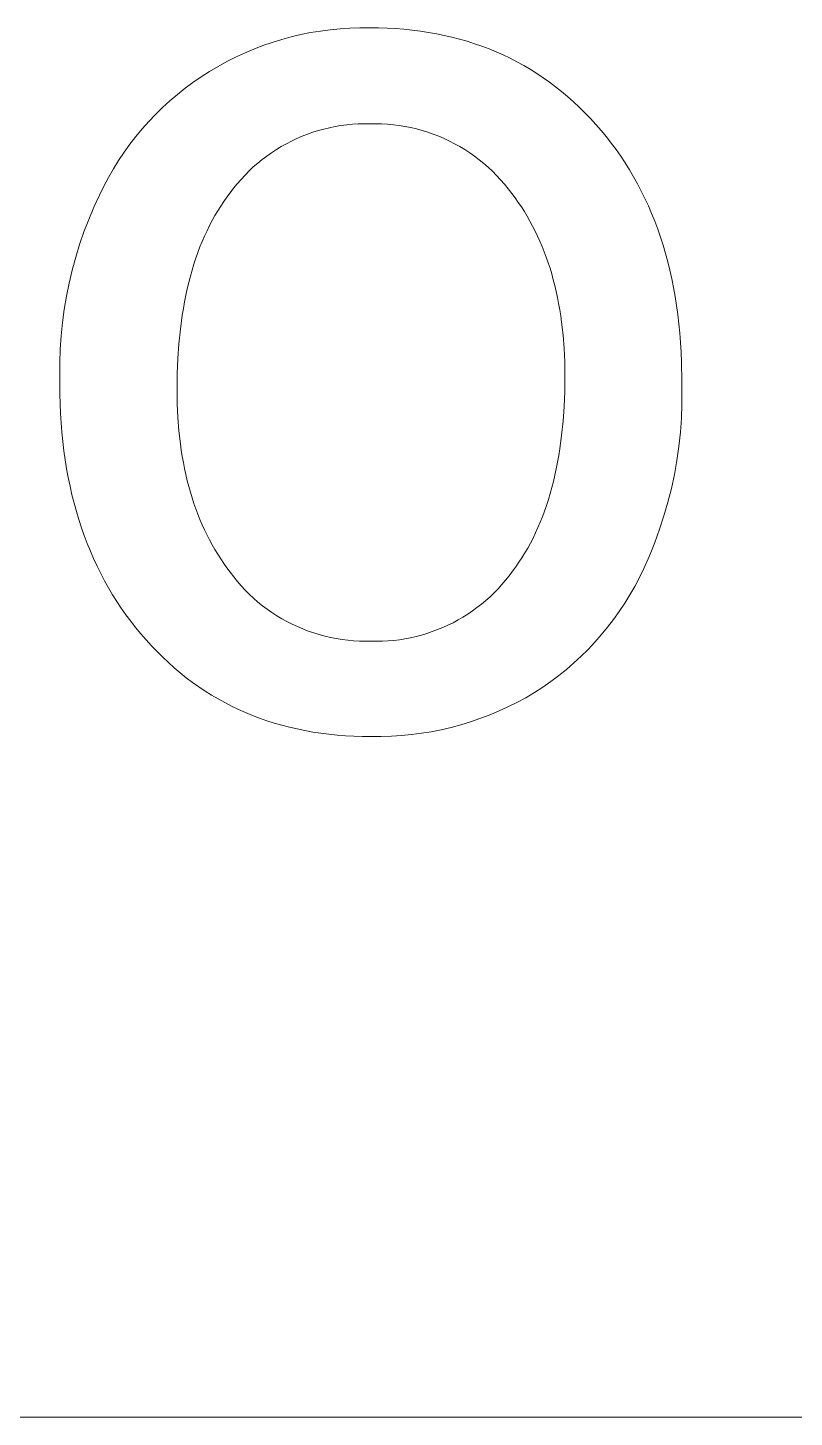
# Model space of a CAD drawing. Header units: millimetres. Extents: x -2542 to 6192, y -257 to 5845.
# Drawn here: x 3540.5 to 3609.4, y 231.7 to 356.6 of the extents above; entities that cross this region are included whole.
import ezdxf

# ---------------------------------------------------------------- set-up
doc = ezdxf.new("R2010")
doc.units = ezdxf.units.MM
doc.header["$MEASUREMENT"] = 0
doc.layers.add('Domyślny', color=7, linetype='Continuous', true_color=0x000000)

msp = doc.modelspace()

# ---------------------------------------------------------------- linework, layer by layer
at = {"layer": 'Domyślny', "color": 18, "lineweight": 15, "true_color": 0x000000}
for p, q in [((3565.05, 355.95), (3565.92, 356.13)), ((3565.92, 356.13), (3566.8, 356.27)), ((3566.8, 356.27), (3567.69, 356.39)), ((3567.69, 356.39), (3568.57, 356.48)), ((3568.57, 356.48), (3569.46, 356.54)), ((3569.46, 356.54), (3570.35, 356.56)), ((3570.35, 356.56), (3571.25, 356.56)), ((3571.25, 356.56), (3572.03, 356.55)), ((3572.03, 356.55), (3572.8, 356.53)), ((3572.8, 356.53), (3573.56, 356.49)), ((3573.56, 356.49), (3574.31, 356.43)), ((3574.31, 356.43), (3575.06, 356.35)), ((3575.06, 356.35), (3575.79, 356.26)), ((3575.79, 356.26), (3576.51, 356.15)), ((3576.51, 356.15), (3577.23, 356.02)), ((3577.23, 356.02), (3577.93, 355.88)), ((3560.8, 354.64), (3561.63, 354.96)), ((3561.63, 354.96), (3562.47, 355.25)), ((3562.47, 355.25), (3563.32, 355.51)), ((3563.32, 355.51), (3564.18, 355.74)), ((3564.18, 355.74), (3565.05, 355.95)), ((3577.93, 355.88), (3578.63, 355.72)), ((3578.63, 355.72), (3579.32, 355.54)), ((3579.32, 355.54), (3579.99, 355.35)), ((3579.99, 355.35), (3580.66, 355.13)), ((3580.66, 355.13), (3581.32, 354.9)), ((3581.32, 354.9), (3581.97, 354.66)), ((3557.59, 353.09), (3558.37, 353.52)), ((3558.37, 353.52), (3559.17, 353.92)), ((3559.17, 353.92), (3559.98, 354.29)), ((3559.98, 354.29), (3560.8, 354.64)), ((3581.97, 354.66), (3582.61, 354.4)), ((3582.61, 354.4), (3583.24, 354.12)), ((3583.24, 354.12), (3583.86, 353.82)), ((3583.86, 353.82), (3584.47, 353.51)), ((3584.47, 353.51), (3585.08, 353.17)), ((3556.07, 352.16), (3556.82, 352.64)), ((3556.82, 352.64), (3557.59, 353.09)), ((3585.08, 353.17), (3585.67, 352.83)), ((3585.67, 352.83), (3586.25, 352.46)), ((3586.25, 352.46), (3586.83, 352.08)), ((3553.94, 350.57), (3554.63, 351.13)), ((3554.63, 351.13), (3555.34, 351.65)), ((3555.34, 351.65), (3556.07, 352.16)), ((3586.83, 352.08), (3587.39, 351.68)), ((3587.39, 351.68), (3587.95, 351.26)), ((3587.95, 351.26), (3588.49, 350.83)), ((3552.61, 349.4), (3553.26, 350)), ((3553.26, 350), (3553.94, 350.57)), ((3588.49, 350.83), (3589.03, 350.38)), ((3589.03, 350.38), (3589.56, 349.91)), ((3589.56, 349.91), (3590.08, 349.43)), ((3551.36, 348.13), (3551.97, 348.78)), ((3551.97, 348.78), (3552.61, 349.4)), ((3590.08, 349.43), (3590.59, 348.92)), ((3590.59, 348.92), (3591.09, 348.4)), ((3550.2, 346.79), (3550.77, 347.47)), ((3550.77, 347.47), (3551.36, 348.13)), ((3566.62, 347.32), (3566.12, 347.17)), ((3567.12, 347.46), (3566.62, 347.32)), ((3567.63, 347.58), (3567.12, 347.46)), ((3568.14, 347.68), (3567.63, 347.58)), ((3568.65, 347.77), (3568.14, 347.68)), ((3569.17, 347.84), (3568.65, 347.77)), ((3569.69, 347.89), (3569.17, 347.84)), ((3570.21, 347.92), (3569.69, 347.89)), ((3570.73, 347.93), (3570.21, 347.92)), ((3571.25, 347.93), (3570.73, 347.93)), ((3571.77, 347.93), (3571.25, 347.93)), ((3572.3, 347.92), (3571.77, 347.93)), ((3572.83, 347.89), (3572.3, 347.92)), ((3573.36, 347.84), (3572.83, 347.89)), ((3573.88, 347.77), (3573.36, 347.84)), ((3574.4, 347.69), (3573.88, 347.77)), ((3574.92, 347.59), (3574.4, 347.69)), ((3575.43, 347.47), (3574.92, 347.59)), ((3575.94, 347.33), (3575.43, 347.47)), ((3576.45, 347.17), (3575.94, 347.33)), ((3591.09, 348.4), (3591.58, 347.87)), ((3591.58, 347.87), (3592.05, 347.32)), ((3592.05, 347.32), (3592.52, 346.76)), ((3549.14, 345.37), (3549.66, 346.09)), ((3549.66, 346.09), (3550.2, 346.79)), ((3563.74, 346.14), (3563.28, 345.89)), ((3564.2, 346.38), (3563.74, 346.14)), ((3564.67, 346.6), (3564.2, 346.38)), ((3565.15, 346.81), (3564.67, 346.6)), ((3565.63, 347), (3565.15, 346.81)), ((3566.12, 347.17), (3565.63, 347)), ((3576.95, 347), (3576.45, 347.17)), ((3577.44, 346.81), (3576.95, 347)), ((3577.92, 346.6), (3577.44, 346.81)), ((3578.4, 346.38), (3577.92, 346.6)), ((3578.87, 346.14), (3578.4, 346.38)), ((3579.33, 345.88), (3578.87, 346.14)), ((3592.52, 346.76), (3592.96, 346.19)), ((3592.96, 346.19), (3593.39, 345.61)), ((3548.65, 344.63), (3549.14, 345.37)), ((3561.98, 345.03), (3561.56, 344.72)), ((3562.4, 345.33), (3561.98, 345.03)), ((3562.84, 345.62), (3562.4, 345.33)), ((3563.28, 345.89), (3562.84, 345.62)), ((3579.79, 345.61), (3579.33, 345.88)), ((3580.23, 345.32), (3579.79, 345.61)), ((3580.66, 345.02), (3580.23, 345.32)), ((3581.08, 344.7), (3580.66, 345.02)), ((3593.39, 345.61), (3593.81, 345.01)), ((3593.81, 345.01), (3594.21, 344.41)), ((3547.74, 343.11), (3548.18, 343.88)), ((3548.18, 343.88), (3548.65, 344.63)), ((3560.39, 343.69), (3560.02, 343.32)), ((3560.76, 344.05), (3560.39, 343.69)), ((3561.16, 344.39), (3560.76, 344.05)), ((3561.56, 344.72), (3561.16, 344.39)), ((3581.49, 344.37), (3581.08, 344.7)), ((3581.89, 344.02), (3581.49, 344.37)), ((3582.28, 343.66), (3581.89, 344.02)), ((3582.65, 343.29), (3582.28, 343.66)), ((3594.21, 344.41), (3594.6, 343.79)), ((3594.6, 343.79), (3594.97, 343.17)), ((3546.93, 341.53), (3547.32, 342.32)), ((3547.32, 342.32), (3547.74, 343.11)), ((3559.32, 342.55), (3558.99, 342.15)), ((3559.66, 342.94), (3559.32, 342.55)), ((3560.02, 343.32), (3559.66, 342.94)), ((3583.01, 342.9), (3582.65, 343.29)), ((3583.36, 342.5), (3583.01, 342.9)), ((3583.69, 342.09), (3583.36, 342.5)), ((3594.97, 343.17), (3595.32, 342.53)), ((3595.32, 342.53), (3595.66, 341.88)), ((3546.43, 340.44), (3546.93, 341.53)), ((3558.39, 341.34), (3558.11, 340.94)), ((3558.68, 341.73), (3558.39, 341.34)), ((3558.99, 342.15), (3558.68, 341.73)), ((3584.01, 341.67), (3583.69, 342.09)), ((3584.31, 341.28), (3584.01, 341.67)), ((3584.59, 340.87), (3584.31, 341.28)), ((3595.66, 341.88), (3595.99, 341.22)), ((3595.99, 341.22), (3596.3, 340.55)), ((3545.96, 339.33), (3546.43, 340.44)), ((3557.57, 340.11), (3557.31, 339.68)), ((3557.83, 340.53), (3557.57, 340.11)), ((3558.11, 340.94), (3557.83, 340.53)), ((3584.87, 340.46), (3584.59, 340.87)), ((3585.14, 340.04), (3584.87, 340.46)), ((3585.39, 339.62), (3585.14, 340.04)), ((3596.3, 340.55), (3596.59, 339.86)), ((3596.59, 339.86), (3596.87, 339.17)), ((3545.53, 338.21), (3545.96, 339.33)), ((3556.83, 338.78), (3556.6, 338.32)), ((3557.06, 339.23), (3556.83, 338.78)), ((3557.31, 339.68), (3557.06, 339.23)), ((3585.64, 339.18), (3585.39, 339.62)), ((3585.88, 338.74), (3585.64, 339.18)), ((3586.11, 338.29), (3585.88, 338.74)), ((3596.87, 339.17), (3597.14, 338.46)), ((3545.14, 337.08), (3545.53, 338.21)), ((3556.17, 337.36), (3555.97, 336.86)), ((3556.38, 337.84), (3556.17, 337.36)), ((3556.6, 338.32), (3556.38, 337.84)), ((3586.33, 337.83), (3586.11, 338.29)), ((3586.54, 337.37), (3586.33, 337.83)), ((3586.74, 336.9), (3586.54, 337.37)), ((3597.14, 338.46), (3597.38, 337.75)), ((3597.38, 337.75), (3597.62, 337.02)), ((3544.79, 335.93), (3545.14, 337.08)), ((3555.78, 336.36), (3555.6, 335.84)), ((3555.97, 336.86), (3555.78, 336.36)), ((3586.93, 336.42), (3586.74, 336.9)), ((3587.11, 335.93), (3586.93, 336.42)), ((3597.62, 337.02), (3597.84, 336.28)), ((3597.84, 336.28), (3598.04, 335.53)), ((3544.19, 333.61), (3544.47, 334.77)), ((3544.47, 334.77), (3544.79, 335.93)), ((3555.26, 334.77), (3555.11, 334.23)), ((3555.43, 335.31), (3555.26, 334.77)), ((3555.6, 335.84), (3555.43, 335.31)), ((3587.28, 335.44), (3587.11, 335.93)), ((3587.45, 334.94), (3587.28, 335.44)), ((3587.6, 334.43), (3587.45, 334.94)), ((3598.04, 335.53), (3598.23, 334.77)), ((3598.23, 334.77), (3598.4, 333.99)), ((3543.96, 332.43), (3544.19, 333.61)), ((3554.96, 333.67), (3554.83, 333.1)), ((3555.11, 334.23), (3554.96, 333.67)), ((3587.74, 333.91), (3587.6, 334.43)), ((3587.88, 333.39), (3587.74, 333.91)), ((3598.4, 333.99), (3598.56, 333.21)), ((3543.76, 331.25), (3543.96, 332.43)), ((3554.7, 332.52), (3554.59, 331.93)), ((3554.83, 333.1), (3554.7, 332.52)), ((3588, 332.86), (3587.88, 333.39)), ((3588.12, 332.32), (3588, 332.86)), ((3588.22, 331.77), (3588.12, 332.32)), ((3598.56, 333.21), (3598.7, 332.41)), ((3598.7, 332.41), (3598.83, 331.61)), ((3543.6, 330.06), (3543.76, 331.25)), ((3554.48, 331.33), (3554.38, 330.72)), ((3554.59, 331.93), (3554.48, 331.33)), ((3588.32, 331.22), (3588.22, 331.77)), ((3588.41, 330.66), (3588.32, 331.22)), ((3598.83, 331.61), (3598.94, 330.79)), ((3543.48, 328.86), (3543.6, 330.06)), ((3554.38, 330.72), (3554.21, 329.46)), ((3588.49, 330.09), (3588.41, 330.66)), ((3588.62, 328.93), (3588.49, 330.09)), ((3598.94, 330.79), (3599.04, 329.96)), ((3599.04, 329.96), (3599.12, 329.12)), ((3543.4, 327.67), (3543.48, 328.86)), ((3554.21, 329.46), (3554.08, 328.16)), ((3588.71, 327.74), (3588.62, 328.93)), ((3599.12, 329.12), (3599.19, 328.27)), ((3543.36, 326.47), (3543.4, 327.67)), ((3554.08, 328.16), (3553.99, 326.82)), ((3588.77, 326.52), (3588.71, 327.74)), ((3599.19, 328.27), (3599.24, 327.4)), ((3599.24, 327.4), (3599.28, 326.53)), ((3543.35, 325.27), (3543.36, 326.47)), ((3553.99, 326.82), (3553.93, 325.44)), ((3588.78, 325.27), (3588.77, 326.52)), ((3599.28, 326.53), (3599.31, 324.75)), ((3543.35, 324.54), (3543.35, 325.27)), ((3553.93, 325.44), (3553.91, 324.02)), ((3588.77, 323.88), (3588.78, 325.27)), ((3543.36, 323.65), (3543.35, 324.54)), ((3543.39, 322.77), (3543.36, 323.65)), ((3553.91, 324.02), (3553.93, 322.76)), ((3588.71, 322.52), (3588.77, 323.88)), ((3599.31, 324.75), (3599.31, 324.02)), ((3599.31, 324.02), (3599.31, 322.74)), ((3543.42, 321.9), (3543.39, 322.77)), ((3553.93, 322.76), (3553.99, 321.53)), ((3588.62, 321.21), (3588.71, 322.52)), ((3599.31, 322.74), (3599.26, 321.47)), ((3543.48, 321.04), (3543.42, 321.9)), ((3543.55, 320.2), (3543.48, 321.04)), ((3553.99, 321.53), (3554.08, 320.33)), ((3588.49, 319.94), (3588.62, 321.21)), ((3599.26, 321.47), (3599.17, 320.2)), ((3543.63, 319.36), (3543.55, 320.2)), ((3554.08, 320.33), (3554.21, 319.17)), ((3588.33, 318.7), (3588.49, 319.94)), ((3599.17, 320.2), (3599.03, 318.93)), ((3543.73, 318.54), (3543.63, 319.36)), ((3543.84, 317.72), (3543.73, 318.54)), ((3554.21, 319.17), (3554.29, 318.59)), ((3554.29, 318.59), (3554.38, 318.03)), ((3588.23, 318.1), (3588.33, 318.7)), ((3599.03, 318.93), (3598.85, 317.66)), ((3543.97, 316.92), (3543.84, 317.72)), ((3554.38, 318.03), (3554.48, 317.47)), ((3554.48, 317.47), (3554.59, 316.93)), ((3588.01, 316.92), (3588.13, 317.5)), ((3588.13, 317.5), (3588.23, 318.1)), ((3598.85, 317.66), (3598.63, 316.41)), ((3544.12, 316.13), (3543.97, 316.92)), ((3544.28, 315.35), (3544.12, 316.13)), ((3554.59, 316.93), (3554.7, 316.39)), ((3554.7, 316.39), (3554.83, 315.85)), ((3587.76, 315.79), (3587.89, 316.35)), ((3587.89, 316.35), (3588.01, 316.92)), ((3598.63, 316.41), (3598.37, 315.16)), ((3544.45, 314.58), (3544.28, 315.35)), ((3554.83, 315.85), (3554.96, 315.33)), ((3554.96, 315.33), (3555.11, 314.81)), ((3555.11, 314.81), (3555.26, 314.3)), ((3587.47, 314.69), (3587.62, 315.23)), ((3587.62, 315.23), (3587.76, 315.79)), ((3598.37, 315.16), (3598.06, 313.92)), ((3544.65, 313.83), (3544.45, 314.58)), ((3544.85, 313.08), (3544.65, 313.83)), ((3555.26, 314.3), (3555.43, 313.8)), ((3555.43, 313.8), (3555.6, 313.31)), ((3586.96, 313.11), (3587.14, 313.63)), ((3587.14, 313.63), (3587.3, 314.15)), ((3587.3, 314.15), (3587.47, 314.69)), ((3598.06, 313.92), (3597.7, 312.7)), ((3545.07, 312.35), (3544.85, 313.08)), ((3545.31, 311.62), (3545.07, 312.35)), ((3555.6, 313.31), (3555.78, 312.83)), ((3555.78, 312.83), (3555.97, 312.35)), ((3555.97, 312.35), (3556.17, 311.88)), ((3586.57, 312.12), (3586.77, 312.61)), ((3586.77, 312.61), (3586.96, 313.11)), ((3597.7, 312.7), (3597.31, 311.48)), ((3545.56, 310.91), (3545.31, 311.62)), ((3556.17, 311.88), (3556.38, 311.42)), ((3556.38, 311.42), (3556.6, 310.96)), ((3585.92, 310.69), (3586.15, 311.15)), ((3586.15, 311.15), (3586.36, 311.63)), ((3586.36, 311.63), (3586.57, 312.12)), ((3597.31, 311.48), (3596.87, 310.28)), ((3545.82, 310.21), (3545.56, 310.91)), ((3546.11, 309.52), (3545.82, 310.21)), ((3556.6, 310.96), (3556.83, 310.52)), ((3556.83, 310.52), (3557.06, 310.08)), ((3557.06, 310.08), (3557.31, 309.65)), ((3585.18, 309.35), (3585.44, 309.79)), ((3585.44, 309.79), (3585.68, 310.23)), ((3585.68, 310.23), (3585.92, 310.69)), ((3596.87, 310.28), (3596.4, 309.1)), ((3546.4, 308.84), (3546.11, 309.52)), ((3546.71, 308.17), (3546.4, 308.84)), ((3557.31, 309.65), (3557.57, 309.23)), ((3557.57, 309.23), (3557.83, 308.81)), ((3557.83, 308.81), (3558.11, 308.41)), ((3584.65, 308.51), (3584.92, 308.92)), ((3584.92, 308.92), (3585.18, 309.35)), ((3596.4, 309.1), (3595.88, 307.94)), ((3547.04, 307.51), (3546.71, 308.17)), ((3547.38, 306.86), (3547.04, 307.51)), ((3558.11, 308.41), (3558.39, 308.01)), ((3558.39, 308.01), (3558.68, 307.62)), ((3558.68, 307.62), (3559, 307.2)), ((3583.45, 306.9), (3583.77, 307.29)), ((3583.77, 307.29), (3584.07, 307.7)), ((3584.07, 307.7), (3584.36, 308.1)), ((3584.36, 308.1), (3584.65, 308.51)), ((3595.88, 307.94), (3595.49, 307.14)), ((3547.74, 306.23), (3547.38, 306.86)), ((3548.11, 305.6), (3547.74, 306.23)), ((3559, 307.2), (3559.33, 306.79)), ((3559.33, 306.79), (3559.67, 306.4)), ((3559.67, 306.4), (3560.03, 306.01)), ((3582.42, 305.77), (3582.78, 306.13)), ((3582.78, 306.13), (3583.12, 306.51)), ((3583.12, 306.51), (3583.45, 306.9)), ((3595.08, 306.35), (3594.64, 305.59)), ((3595.49, 307.14), (3595.08, 306.35)), ((3548.49, 304.99), (3548.11, 305.6)), ((3548.89, 304.39), (3548.49, 304.99)), ((3560.03, 306.01), (3560.4, 305.64)), ((3560.4, 305.64), (3560.79, 305.29)), ((3560.79, 305.29), (3561.18, 304.94)), ((3561.18, 304.94), (3561.59, 304.61)), ((3581.29, 304.75), (3581.68, 305.08)), ((3581.68, 305.08), (3582.06, 305.42)), ((3582.06, 305.42), (3582.42, 305.77)), ((3594.17, 304.83), (3593.68, 304.1)), ((3594.64, 305.59), (3594.17, 304.83)), ((3549.31, 303.79), (3548.89, 304.39)), ((3549.74, 303.21), (3549.31, 303.79)), ((3561.59, 304.61), (3562.01, 304.3)), ((3562.01, 304.3), (3562.44, 304)), ((3562.44, 304), (3562.88, 303.71)), ((3562.88, 303.71), (3563.33, 303.44)), ((3579.18, 303.33), (3579.62, 303.58)), ((3579.62, 303.58), (3580.05, 303.85)), ((3580.05, 303.85), (3580.47, 304.14)), ((3580.47, 304.14), (3580.88, 304.44)), ((3580.88, 304.44), (3581.29, 304.75)), ((3593.68, 304.1), (3593.17, 303.37)), ((3550.18, 302.64), (3549.74, 303.21)), ((3550.65, 302.08), (3550.18, 302.64)), ((3563.33, 303.44), (3563.79, 303.19)), ((3563.79, 303.19), (3564.26, 302.95)), ((3564.26, 302.95), (3564.73, 302.73)), ((3564.73, 302.73), (3565.21, 302.52)), ((3565.21, 302.52), (3565.7, 302.33)), ((3565.7, 302.33), (3566.2, 302.16)), ((3576.86, 302.28), (3577.34, 302.46)), ((3577.34, 302.46), (3577.81, 302.65)), ((3577.81, 302.65), (3578.27, 302.86)), ((3578.27, 302.86), (3578.73, 303.08)), ((3578.73, 303.08), (3579.18, 303.33)), ((3592.63, 302.67), (3592.06, 301.99)), ((3593.17, 303.37), (3592.63, 302.67)), ((3551.12, 301.54), (3550.65, 302.08)), ((3551.61, 301), (3551.12, 301.54)), ((3566.2, 302.16), (3566.7, 302.01)), ((3566.7, 302.01), (3567.21, 301.87)), ((3567.21, 301.87), (3567.72, 301.75)), ((3567.72, 301.75), (3568.23, 301.65)), ((3568.23, 301.65), (3568.75, 301.57)), ((3568.75, 301.57), (3569.27, 301.5)), ((3569.27, 301.5), (3569.79, 301.45)), ((3569.79, 301.45), (3570.31, 301.42)), ((3570.31, 301.42), (3570.84, 301.41)), ((3570.84, 301.41), (3571.36, 301.42)), ((3571.36, 301.42), (3571.87, 301.41)), ((3571.87, 301.41), (3572.38, 301.42)), ((3572.38, 301.42), (3572.89, 301.45)), ((3572.89, 301.45), (3573.4, 301.49)), ((3573.4, 301.49), (3573.9, 301.55)), ((3573.9, 301.55), (3574.4, 301.63)), ((3574.4, 301.63), (3574.9, 301.73)), ((3574.9, 301.73), (3575.4, 301.84)), ((3575.4, 301.84), (3575.89, 301.97)), ((3575.89, 301.97), (3576.38, 302.11)), ((3576.38, 302.11), (3576.86, 302.28)), ((3591.48, 301.32), (3590.87, 300.68)), ((3592.06, 301.99), (3591.48, 301.32)), ((3552.11, 300.48), (3551.61, 301)), ((3552.62, 299.98), (3552.11, 300.48)), ((3553.13, 299.49), (3552.62, 299.98)), ((3590.24, 300.06), (3589.59, 299.46)), ((3590.87, 300.68), (3590.24, 300.06)), ((3553.66, 299.03), (3553.13, 299.49)), ((3554.2, 298.57), (3553.66, 299.03)), ((3554.74, 298.14), (3554.2, 298.57)), ((3588.92, 298.88), (3588.23, 298.32)), ((3589.59, 299.46), (3588.92, 298.88)), ((3555.29, 297.72), (3554.74, 298.14)), ((3555.86, 297.32), (3555.29, 297.72)), ((3556.43, 296.94), (3555.86, 297.32)), ((3587.52, 297.79), (3586.79, 297.28)), ((3588.23, 298.32), (3587.52, 297.79)), ((3557.01, 296.58), (3556.43, 296.94)), ((3557.6, 296.23), (3557.01, 296.58)), ((3558.2, 295.9), (3557.6, 296.23)), ((3585.27, 296.34), (3584.47, 295.91)), ((3586.05, 296.8), (3585.27, 296.34)), ((3586.79, 297.28), (3586.05, 296.8)), ((3558.81, 295.58), (3558.2, 295.9)), ((3559.43, 295.29), (3558.81, 295.58)), ((3560.05, 295.01), (3559.43, 295.29)), ((3560.69, 294.74), (3560.05, 295.01)), ((3582.83, 295.13), (3581.99, 294.78)), ((3583.66, 295.51), (3582.83, 295.13)), ((3584.47, 295.91), (3583.66, 295.51)), ((3561.33, 294.5), (3560.69, 294.74)), ((3561.99, 294.27), (3561.33, 294.5)), ((3562.65, 294.06), (3561.99, 294.27)), ((3563.33, 293.86), (3562.65, 294.06)), ((3564.01, 293.69), (3563.33, 293.86)), ((3564.7, 293.53), (3564.01, 293.69)), ((3578.55, 293.67), (3577.66, 293.46)), ((3579.42, 293.9), (3578.55, 293.67)), ((3580.29, 294.17), (3579.42, 293.9)), ((3581.15, 294.46), (3580.29, 294.17)), ((3581.99, 294.78), (3581.15, 294.46)), ((3565.41, 293.38), (3564.7, 293.53)), ((3566.12, 293.25), (3565.41, 293.38)), ((3566.84, 293.14), (3566.12, 293.25)), ((3567.57, 293.05), (3566.84, 293.14)), ((3568.31, 292.98), (3567.57, 293.05)), ((3569.06, 292.92), (3568.31, 292.98)), ((3569.82, 292.87), (3569.06, 292.92)), ((3570.58, 292.85), (3569.82, 292.87)), ((3571.36, 292.84), (3570.58, 292.85)), ((3572.27, 292.84), (3571.36, 292.84)), ((3573.18, 292.87), (3572.27, 292.84)), ((3574.08, 292.93), (3573.18, 292.87)), ((3574.98, 293.02), (3574.08, 292.93)), ((3575.88, 293.14), (3574.98, 293.02)), ((3576.77, 293.28), (3575.88, 293.14)), ((3577.66, 293.46), (3576.77, 293.28)), ((2891.58, 231.65), (6192.16, 231.65))]:
    msp.add_line(p, q, dxfattribs=at)

doc.saveas('drawing.dxf')
